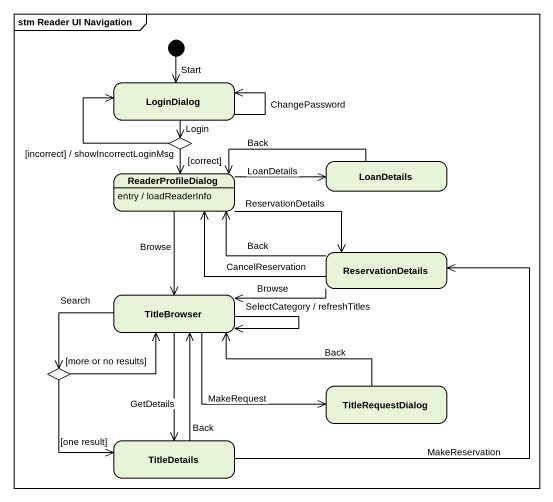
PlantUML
@startuml
mainframe stm Reader UI Navigation
hide empty description
state LoginDialog
state choice1 <<choice>>
state ReaderProfileDialog
ReaderProfileDialog : entry / loadReaderInfo
state LoanDetails
state ReservationDetails
state TitleBrowser
state choice2 <<choice>>
state TitleRequestDialog
state TitleDetails
[*] --> LoginDialog : Start
LoginDialog --> LoginDialog : ChangePassword
LoginDialog --> choice1 : Login
choice1 -up-> LoginDialog : [incorrect] / showIncorrectLoginMsg
choice1 --> ReaderProfileDialog : [correct]
ReaderProfileDialog -right-> LoanDetails : LoanDetails
ReaderProfileDialog -right-> ReservationDetails : ReservationDetails
ReaderProfileDialog --> TitleBrowser : Browse
LoanDetails -left-> ReaderProfileDialog : Back
ReservationDetails -left-> ReaderProfileDialog : Back
ReservationDetails -left-> ReaderProfileDialog : CancelReservation
ReservationDetails -left-> TitleBrowser : Browse
TitleBrowser --> TitleBrowser : SelectCategory / refreshTitles
TitleBrowser -left-> choice2 : Search
TitleBrowser -right-> TitleRequestDialog : MakeRequest
TitleBrowser --> TitleDetails : GetDetails
choice2 -right-> TitleBrowser : [more or no results]
choice2 --> TitleDetails : [one result]
TitleRequestDialog -left-> TitleBrowser : Back
TitleDetails -up-> ReservationDetails : MakeReservation
TitleDetails -up-> TitleBrowser : Back
@enduml
